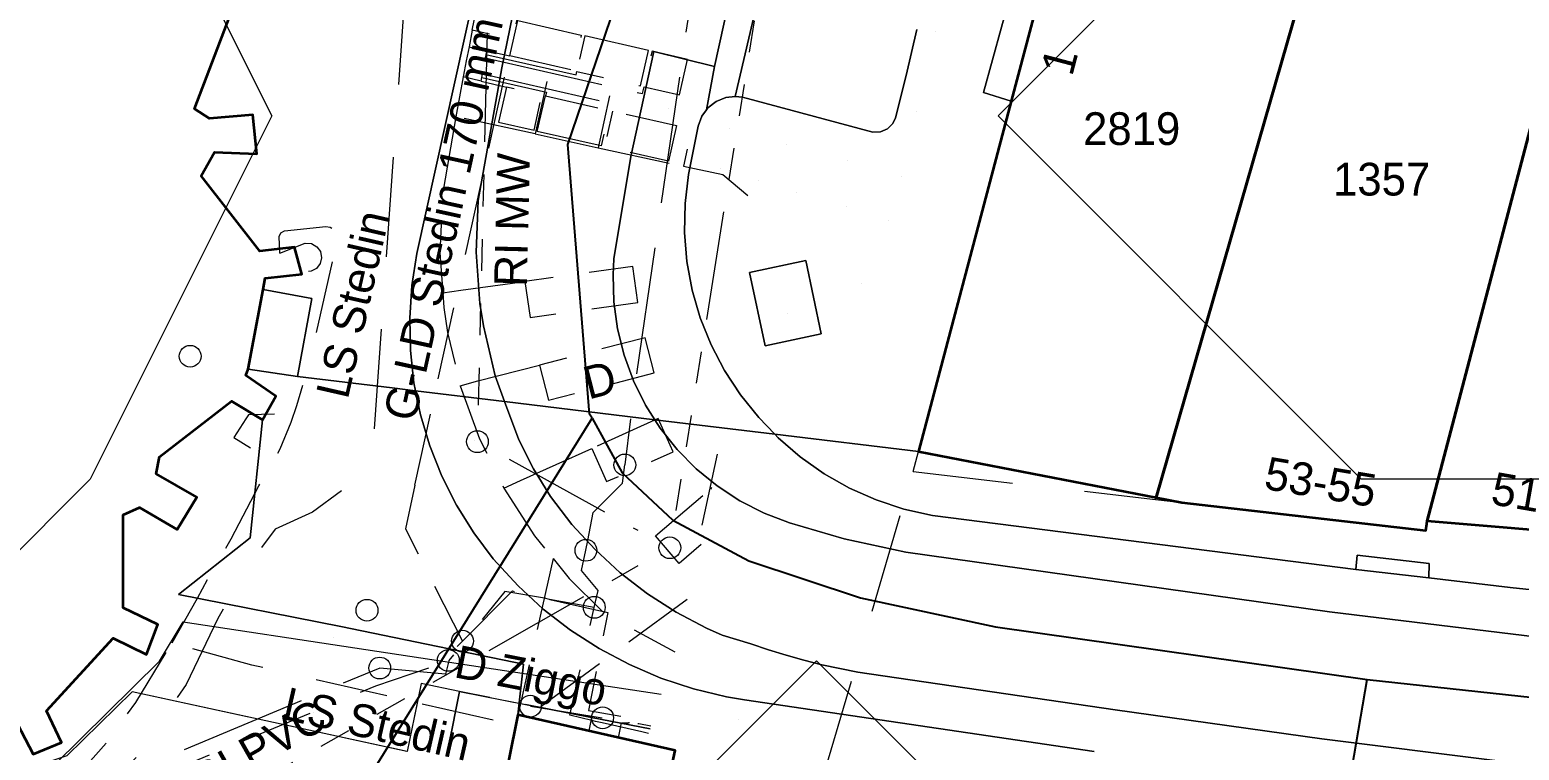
# Model space of a CAD drawing. Header units: metres. Extents: x 0 to 105485, y 0 to 425721.
# Drawn here: x 104940.83 to 104981.85, y 425285.04 to 425304.87 of the extents above; entities that cross this region are included whole.
import ezdxf
from ezdxf.enums import TextEntityAlignment as Align

# ---------------------------------------------------------------- set-up
doc = ezdxf.new("R2010")
doc.units = ezdxf.units.M
doc.header["$MEASUREMENT"] = 0
for name, pattern in [('KG-PERCEEL-SO', [19, 5.5, -4, 5.5, -4]), ('KL-GAS_LD-SO', [13, 4, -2, 4, -3]), ('KL-LS-SO', [13, 4, -2, 4, -3]), ('KL-TELECOM-SO', [9, 7, -2]), ('KL-WATER-SO', [9.5, 7, -2.5]), ('RI-GWA-SO', [18.450000000000003, 6, -1.8, 1.75, -1.8, 1.75, -1.8, 1.75, -1.8])]:
    doc.linetypes.add(name, pattern=pattern)
for name, color, linetype, lineweight in [('B-OI-KL-DATA_MANTELBUIS-G', 90, 'Continuous', 18), ('B-OI-KL-DATA_TELECOM-G', 90, 'KL-TELECOM-SO', 18), ('B-OI-KL-DATA_TELECOM-T', 90, 'KL-TELECOM-SO', 18), ('B-OI-KL-ET_HULPSTUK-S', 10, 'Continuous', 18), ('B-OI-KL-ET_LS-G', 190, 'KL-LS-SO', 18), ('B-OI-KL-ET_LS-T', 190, 'KL-LS-SO', 18), ('B-OI-KL-GAS_HULPSTUK-S', 30, 'Continuous', 18), ('B-OI-KL-GAS_LD-G', 50, 'KL-GAS_LD-SO', 18), ('B-OI-KL-GAS_LD-T', 50, 'KL-GAS_LD-SO', 18), ('B-OI-KL-WATER_HULPSTUK-S', 170, 'Continuous', 18), ('B-OI-KL-WATER_TRANSPORTLEIDING-G', 170, 'KL-WATER-SO', 18), ('B-OI-RI-GWA_RIOOLLEIDING-G', 30, 'RI-GWA-SO', 18), ('B-OI-RI-GWA_RIOOLLEIDING-T', 30, 'RI-GWA-SO', 18), ('B-OI-RI-GWA_RIOOLPUT-S', 30, 'Continuous', 18), ('B-XX-IE-AFVAL APART PLAATS-G', 7, 'Continuous', 18), ('B-XX-IE-MEUBILAIR-G', 7, 'Continuous', 18), ('B-XX-IE-MEUBILAIR_WEGMEUBILAIR-G', 7, 'Continuous', 18), ('B-XX-KG-GRENS_PERCEEL-G', 150, 'KG-PERCEEL-SO', 18), ('B-XX-KG-GRENS_PERCEEL-T', 150, 'KG-PERCEEL-SO', 18), ('B-XX-OG-BEBOUWING-G', 7, 'Continuous', 35), ('B-XX-OG-BEBOUWING_HUISNUMMER-T', 7, 'Continuous', 18), ('B-XX-OG-GRENS-G', 7, 'Continuous', 18), ('B-XX-VH-GESLOTENVERHARDING_BETON-G', 10, 'Continuous', 18), ('B-XX-VH-OPENVERHARDING-G', 90, 'Continuous', 18), ('B-XX-VH-OPENVERHARDING_SIERBESTRATING-G', 90, 'Continuous', 18), ('B-XX-VH-OPENVERHARDING_STRAATBAKSTEEN-G', 90, 'Continuous', 18)]:
    doc.layers.add(name, color=color, linetype=linetype, lineweight=lineweight)
doc.layers.add('GIS-WEGVAKKEN', color=2, linetype='Continuous')

msp = doc.modelspace()

# ---------------------------------------------------------------- linework, layer by layer
at = {"layer": 'B-OI-KL-DATA_MANTELBUIS-G', "ltscale": 0.5, "flags": 128}
for points in [[(104834.35, 425294.46), (104834.8, 425294.37), (104861.5, 425290.3), (104891.33, 425285.71), (104904.42, 425282.84), (104916.73, 425280.89), (104931.6, 425279.8), (104935.04, 425280.94), (104941.52, 425284.64), (104944.41, 425287.49), (104945.06, 425288.57), (104954.51, 425287.14), (104958.22, 425286.58)], [(104952.67, 425286.65), (104951.61, 425286.87), (104951.23, 425285), (104943.65, 425286.64), (104941.85, 425284.88), (104937.47, 425283.44), (104934.98, 425281.02), (104931.4, 425280.07), (104926.59, 425281.6), (104926.64, 425282.22), (104922.92, 425282.98), (104919.73, 425283.96), (104917.36, 425283.95), (104916.91, 425281.18), (104914.22, 425281.65), (104914.2, 425281.54), (104904.39, 425283.24), (104904.27, 425283.26), (104904.29, 425283.37), (104901.14, 425283.93)], [(104952.67, 425286.65), (104952.37, 425285.18)], [(104952.67, 425286.65), (104956.3, 425285.94)], [(104956.3, 425285.94), (104956.23, 425285.57)], [(104956.3, 425285.94), (104957.92, 425285.63)]]:
    msp.add_lwpolyline(points, dxfattribs=at)
at = {"layer": 'B-OI-KL-DATA_TELECOM-G', "ltscale": 0.5, "flags": 128}
for points in [[(104953.42, 425304.29), (104954.05, 425304.15), (104954.27, 425305.12), (104956.02, 425304.72), (104955.8, 425303.75), (104954.05, 425304.15)], [(104953.42, 425304.29), (104953.39, 425304.19), (104955.88, 425303.63), (104955.9, 425303.72), (104957.65, 425303.32), (104957.87, 425304.3), (104956.12, 425304.7), (104955.9, 425303.72)], [(104953.42, 425304.29), (104953.37, 425304.09), (104957.71, 425303.11), (104957.75, 425303.3), (104958.73, 425303.08), (104958.95, 425304.05), (104957.97, 425304.28), (104957.75, 425303.3)], [(104953.26, 425303.45), (104953.3, 425303.65), (104956.93, 425302.82), (104956.89, 425302.63), (104958.64, 425302.23), (104958.42, 425301.25), (104956.67, 425301.65), (104956.89, 425302.63)], [(104953.26, 425303.45), (104953.28, 425303.55), (104955.06, 425303.15), (104955.04, 425303.05), (104956.79, 425302.65), (104956.57, 425301.67), (104954.81, 425302.07), (104955.04, 425303.05)], [(104953.26, 425303.45), (104953.96, 425303.29), (104953.74, 425302.32), (104954.72, 425302.1), (104954.94, 425303.07), (104953.96, 425303.29)], [(104952.37, 425285.18), (104952.67, 425286.65), (104951.61, 425286.87), (104951.23, 425285), (104943.65, 425286.64), (104941.85, 425284.88), (104937.47, 425283.44), (104934.98, 425281.02), (104931.4, 425280.07), (104926.59, 425281.6), (104926.64, 425282.22), (104922.92, 425282.98), (104919.73, 425283.96), (104917.36, 425283.95), (104916.91, 425281.18), (104914.22, 425281.65), (104914.2, 425281.54), (104904.39, 425283.24), (104904.27, 425283.26), (104904.29, 425283.37), (104901.14, 425283.93), (104896.18, 425284.82), (104895.42, 425285.95), (104883.51, 425288.35), (104882.26, 425287.42), (104881.69, 425287.53), (104881.67, 425287.41), (104878.03, 425288.01), (104872.58, 425288.91), (104872.56, 425288.83), (104872.4, 425288.85), (104866.81, 425289.69), (104862.54, 425290.34), (104861.27, 425290.53), (104856.67, 425291.22), (104854.92, 425291.48), (104853.98, 425291.63), (104853.99, 425291.74), (104850.35, 425292.29), (104840.88, 425293.67), (104834.58, 425294.58), (104824.37, 425296.79), (104810.28, 425299.71), (104809.41, 425297.06), (104808.08, 425293), (104807.62, 425293.13), (104800.55, 425295.08), (104798.04, 425295.78), (104797.83, 425294.82), (104797.6, 425294.87)], [(104952.7, 425297.7), (104954.47, 425297.94), (104954.61, 425296.95), (104957.58, 425297.36), (104957.44, 425298.35), (104954.47, 425297.94)], [(104953.17, 425295.2), (104954.87, 425295.64), (104955.12, 425294.67), (104958.03, 425295.42), (104957.78, 425296.39), (104954.87, 425295.64)], [(104954.35, 425292.46), (104956.31, 425293.34), (104956.72, 425292.43), (104958.55, 425293.25), (104958.14, 425294.17), (104956.31, 425293.34)], [(104959.62, 425292.27), (104959.59, 425292.24), (104959.61, 425292.22)], [(104959.32, 425290.7), (104958.72, 425290.18), (104958.07, 425290.94), (104959.59, 425292.24)], [(104952.37, 425285.18), (104952.67, 425286.65), (104956.3, 425285.94), (104957.92, 425285.63)], [(104952.37, 425285.18), (104952.67, 425286.65), (104956.3, 425285.94), (104957.92, 425285.63)], [(104952.37, 425285.18), (104952.67, 425286.65), (104956.3, 425285.94), (104957.92, 425285.63)], [(104952.37, 425285.18), (104952.67, 425286.65), (104956.3, 425285.94), (104957.92, 425285.63)], [(104952.37, 425285.18), (104952.67, 425286.65), (104956.3, 425285.94), (104957.92, 425285.63)], [(104952.37, 425285.18), (104952.67, 425286.65), (104956.3, 425285.94), (104957.92, 425285.63)], [(104952.37, 425285.18), (104952.67, 425286.65), (104956.3, 425285.94), (104957.92, 425285.63)], [(104952.37, 425285.18), (104952.67, 425286.65), (104956.3, 425285.94), (104957.92, 425285.63)], [(104952.37, 425285.18), (104952.67, 425286.65), (104956.3, 425285.94), (104957.92, 425285.63)], [(104952.37, 425285.18), (104952.67, 425286.65), (104956.3, 425285.94), (104957.92, 425285.63)], [(104952.37, 425285.18), (104952.67, 425286.65), (104956.3, 425285.94), (104957.92, 425285.63)], [(104952.37, 425285.18), (104952.67, 425286.65), (104956.3, 425285.94), (104957.92, 425285.63)], [(104952.37, 425285.18), (104952.67, 425286.65), (104956.3, 425285.94), (104957.92, 425285.63)], [(104952.37, 425285.18), (104952.67, 425286.65), (104956.3, 425285.94), (104957.92, 425285.63)], [(104952.37, 425285.18), (104952.67, 425286.65), (104956.3, 425285.94), (104957.92, 425285.63)], [(104952.37, 425285.18), (104952.67, 425286.65), (104956.3, 425285.94), (104957.92, 425285.63)], [(104952.37, 425285.18), (104952.67, 425286.65), (104956.3, 425285.94), (104957.92, 425285.63)], [(104952.37, 425285.18), (104952.67, 425286.65), (104956.3, 425285.94), (104956.23, 425285.57)], [(104952.37, 425285.18), (104952.67, 425286.65), (104956.3, 425285.94), (104957.92, 425285.63)], [(104952.37, 425285.18), (104952.67, 425286.65), (104956.3, 425285.94), (104957.92, 425285.63)], [(104952.37, 425285.18), (104952.67, 425286.65), (104956.3, 425285.94), (104957.92, 425285.63)], [(104952.37, 425285.18), (104952.67, 425286.65), (104956.3, 425285.94), (104957.92, 425285.63)], [(104952.37, 425285.18), (104952.67, 425286.65), (104956.3, 425285.94), (104957.92, 425285.63)], [(104952.37, 425285.18), (104952.67, 425286.65), (104956.3, 425285.94), (104957.92, 425285.63)], [(104952.37, 425285.18), (104952.67, 425286.65), (104956.3, 425285.94), (104957.92, 425285.63)], [(104952.37, 425285.18), (104952.67, 425286.65), (104956.3, 425285.94), (104957.92, 425285.63)], [(104952.37, 425285.18), (104952.67, 425286.65), (104956.3, 425285.94), (104957.92, 425285.63)], [(104952.37, 425285.18), (104952.67, 425286.65), (104956.3, 425285.94), (104957.92, 425285.63)], [(104957.92, 425285.63), (104956.3, 425285.94), (104952.67, 425286.65), (104952.37, 425285.18)]]:
    msp.add_lwpolyline(points, dxfattribs=at)
at = {"layer": 'B-OI-KL-ET_HULPSTUK-S'}
for centre in [(104954.62, 425286.25), (104956.61, 425285.93)]:
    msp.add_circle(centre, 0.3, dxfattribs=at)
at = {"layer": 'B-OI-KL-ET_LS-G', "ltscale": 0.5, "flags": 128}
for points in [[(104953.02, 425304.86), (104953.29, 425306.19), (104954.15, 425309.84)], [(104953.02, 425304.86), (104952.93, 425304.4)], [(104953.49, 425304.75), (104953.02, 425304.86)], [(104952.93, 425304.4), (104952.85, 425304.01), (104952.77, 425303.57)], [(104952.93, 425304.4), (104953.42, 425304.29)], [(104952.77, 425303.57), (104952.57, 425302.47)], [(104953.26, 425303.45), (104952.77, 425303.57)], [(104955.07, 425303.44), (104954.75, 425302)], [(104956.8, 425303.05), (104956.49, 425301.62)], [(104952.57, 425302.47), (104952.19, 425300.28), (104952.13, 425298.73), (104952.21, 425297.63)], [(104954.75, 425302), (104952.57, 425302.47)], [(104954.75, 425302), (104956.49, 425301.62)], [(104956.49, 425301.62), (104958.84, 425301.11)], [(104958.94, 425301.58), (104958.84, 425301.11)], [(104958.84, 425301.11), (104959.92, 425300.88), (104961.08, 425299.92)], [(104947.72, 425298.72), (104947.7, 425299.18), (104947.75, 425299.28), (104947.85, 425299.33), (104948.99, 425299.45), (104949.11, 425299.43), (104949.22, 425299.36), (104949.29, 425299.25), (104949.31, 425299.12), (104948.57, 425295.87), (104948.18, 425294.52), (104948.02, 425294.06), (104947.72, 425293.32), (104947.53, 425292.99)], [(104947.72, 425298.72), (104948.42, 425298.99), (104948.59, 425298.98), (104948.74, 425298.89), (104948.84, 425298.76), (104948.87, 425298.59), (104948.83, 425298.43), (104948.73, 425298.3), (104948.58, 425298.22), (104948.41, 425298.21)], [(104952.21, 425297.63), (104952.7, 425297.7)], [(104952.21, 425297.63), (104952.24, 425297.22), (104952.34, 425296.53), (104952.69, 425295.07)], [(104952.69, 425295.07), (104953.17, 425295.2)], [(104952.69, 425295.07), (104953.22, 425293.61), (104953.89, 425292.25)], [(104947.57, 425294.29), (104946.86, 425294.27), (104946.78, 425294.16), (104946.45, 425293.64), (104947.53, 425292.99)], [(104959.35, 425291.23), (104959.93, 425293.91)], [(104944.75, 425287.99), (104945.45, 425289.22), (104945.81, 425289.88), (104946.38, 425290.86), (104947.14, 425292.31), (104947.53, 425292.99)], [(104953.89, 425292.25), (104954.35, 425292.46)], [(104953.89, 425292.25), (104954.73, 425290.94), (104955.25, 425290.31)], [(104955.25, 425290.31), (104954.18, 425285.58)], [(104955.25, 425290.31), (104955.69, 425289.76), (104956.68, 425288.78), (104958.6, 425287.75)], [(104958.94, 425289.19), (104954.21, 425285.72), (104946.95, 425287.38), (104944.75, 425287.99)], [(104941.48, 425283.87), (104942.29, 425284.51), (104943.02, 425285.33), (104943.75, 425286.35), (104944.75, 425287.99)], [(104954.62, 425286.25), (104955.76, 425286.07), (104956.61, 425285.93), (104957.34, 425285.81), (104957.61, 425285.77), (104957.94, 425285.71)], [(104957.05, 425285.38), (104957.13, 425285.79), (104957.34, 425285.79), (104957.34, 425285.81)]]:
    msp.add_lwpolyline(points, dxfattribs=at)
at = {"layer": 'B-OI-KL-GAS_HULPSTUK-S'}
msp.add_circle((104952.75, 425288.04), 0.3, dxfattribs=at)
at = {"layer": 'B-OI-KL-GAS_LD-G', "ltscale": 0.5, "flags": 128}
for points in [[(104951.44, 425292.33), (104955.06, 425308.81), (104955.4, 425310.35), (104955.71, 425311.77), (104956.02, 425313.17), (104956.3, 425314.44), (104956.74, 425316.46), (104957.29, 425318.98), (104957.5, 425319.94), (104960.11, 425331.79), (104960.28, 425332.59), (104962.36, 425342.04), (104962.51, 425342.72)], [(104811.48, 425296.89), (104812.84, 425296.63), (104814.41, 425297.33), (104832.89, 425293.88), (104833.56, 425294.16), (104834.74, 425293.94), (104835.25, 425293.44), (104837.11, 425293.09), (104838.32, 425292.87), (104840.73, 425292.42), (104849.15, 425290.9), (104849.75, 425290.79), (104853.41, 425290.14), (104854.76, 425289.9), (104856.12, 425289.65), (104857.32, 425289.44), (104857.93, 425289.33), (104862.04, 425288.72), (104863.07, 425288.57), (104865.27, 425288.24), (104869.24, 425287.65), (104870.34, 425287.49), (104872.78, 425287.13), (104872.81, 425287.12), (104872.9, 425287.11), (104874.87, 425286.82), (104877.59, 425286.42), (104878.31, 425286.31), (104879.92, 425286.07), (104912.57, 425280.49), (104914.67, 425280.13), (104915.45, 425278.77), (104917.81, 425278.43), (104919.24, 425279.35), (104920.34, 425279.17), (104924.07, 425278.74), (104927.8, 425278.74), (104930.21, 425278.93), (104933.22, 425279.5), (104936.37, 425280.67), (104939.12, 425281.95), (104941.8, 425283.25), (104950.36, 425286.81), (104952.09, 425287.39), (104952.75, 425288.04)], [(104951.44, 425292.33), (104951.18, 425291.13), (104952.75, 425288.04)], [(104952.75, 425288.04), (104954.13, 425289.42), (104955.44, 425289.12)], [(104955.44, 425289.12), (104956.75, 425288.83), (104956.22, 425286.13), (104957.26, 425285.95), (104957.78, 425285.87), (104957.98, 425285.83)]]:
    msp.add_lwpolyline(points, dxfattribs=at)
at = {"layer": 'B-OI-KL-WATER_HULPSTUK-S'}
for centre in [(104945.25, 425295.88), (104957.22, 425292.89), (104956.15, 425290.54), (104950.12, 425288.89), (104956.38, 425288.97), (104952.36, 425287.51), (104950.47, 425287.3)]:
    msp.add_circle(centre, 0.3, dxfattribs=at)
at = {"layer": 'B-OI-KL-WATER_TRANSPORTLEIDING-G', "ltscale": 0.5, "flags": 128}
for points in [[(104964.49, 425341.1), (104963.8, 425338.07), (104963.42, 425336.62), (104963.36, 425336.28), (104962.06, 425328.75), (104961.74, 425326.25), (104960.5, 425316.82), (104958.98, 425305.32), (104957.45, 425294.77), (104957.22, 425292.89)], [(104956.15, 425290.54), (104956.2, 425290.81), (104956.35, 425291.58), (104957.16, 425292.39), (104957.22, 425292.89)], [(104956.38, 425288.97), (104955.15, 425289.19), (104955.01, 425289.22), (104953.92, 425289.41), (104952.61, 425287.8), (104952.37, 425287.51), (104952.37, 425287.5), (104952.28, 425287.13), (104950.47, 425287.3), (104941.59, 425283.59), (104936.02, 425280.84), (104935.93, 425280.8), (104935.74, 425280.7), (104935.49, 425280.58), (104935.19, 425280.46), (104934.89, 425280.34), (104934.58, 425280.23), (104934.27, 425280.13), (104933.96, 425280.02), (104933.65, 425279.92), (104933.34, 425279.83), (104933.03, 425279.74), (104932.71, 425279.66), (104932.39, 425279.58), (104932.08, 425279.5), (104931.76, 425279.43), (104931.44, 425279.36), (104931.11, 425279.31), (104930.79, 425279.25), (104930.47, 425279.2), (104930.18, 425279.14), (104929.9, 425279.1), (104929.61, 425279.05), (104929.33, 425279.01), (104929.04, 425278.98), (104928.75, 425278.94), (104928.47, 425278.91), (104928.18, 425278.89), (104927.89, 425278.87), (104927.6, 425278.85), (104927.31, 425278.84), (104927.02, 425278.83), (104926.73, 425278.82), (104926.45, 425278.82), (104926.16, 425278.82), (104925.87, 425278.83), (104925.53, 425278.84), (104925.2, 425278.85), (104924.87, 425278.87), (104924.53, 425278.89), (104924.2, 425278.91), (104923.86, 425278.94), (104923.53, 425278.97), (104923.2, 425279), (104922.86, 425279.04), (104922.53, 425279.08), (104922.2, 425279.12), (104921.87, 425279.16), (104921.54, 425279.21), (104921.2, 425279.26), (104920.87, 425279.31), (104920.54, 425279.36), (104919.07, 425279.64), (104917.88, 425278.73), (104916.28, 425279.03), (104915.62, 425280.28), (104914.09, 425280.57), (104898.13, 425283.24), (104895.54, 425283.69), (104881.28, 425286.15), (104876.88, 425286.81), (104870.26, 425287.8), (104869.03, 425287.98), (104862.95, 425288.89), (104856.93, 425289.79), (104854.14, 425290.21), (104852.23, 425290.63), (104850.8, 425290.95), (104850.6, 425290.99), (104849.36, 425291.27)], [(104956.38, 425288.97), (104956.49, 425289.43), (104956.03, 425289.98), (104956.15, 425290.54)], [(104957.87, 425285.5), (104957.69, 425285.54), (104956.6, 425285.79), (104956.41, 425285.83), (104956.31, 425285.86), (104955.71, 425286), (104956.38, 425288.97)]]:
    msp.add_lwpolyline(points, dxfattribs=at)
at = {"layer": 'B-OI-RI-GWA_RIOOLLEIDING-G', "ltscale": 0.5, "flags": 128}
for points in [[(104965.78, 425336.29), (104958.62, 425291.6)], [(104953.43, 425304.78), (104953.18, 425294.53)], [(104954.04, 425293.05), (104957.58, 425291.09)], [(104937.45, 425278.66), (104957.59, 425290.12)]]:
    msp.add_lwpolyline(points, dxfattribs=at)
at = {"layer": 'B-OI-RI-GWA_RIOOLPUT-S'}
for centre in [(104953.16, 425293.53), (104958.46, 425290.61)]:
    msp.add_circle(centre, 0.3, dxfattribs=at)
at = {"layer": 'B-XX-IE-AFVAL APART PLAATS-G', "color": 0, "true_color": 0x604a38}
msp.add_polyline3d([(104961.71, 425297.056, 3.089416768840058), (104961.71, 425297.056, 4.589416768840058)], dxfattribs=at)
at = {"layer": 'B-XX-IE-MEUBILAIR-G', "color": 0, "true_color": 0x604a38}
for points in [[(104953.492, 425304.751, 3.021198402947993), (104953.492, 425304.751, 6.021198402947993)], [(104965.775, 425304.824, 3.207383034546689), (104965.775, 425304.824, 6.207383034546689)], [(104953.44, 425303.81, 3.016575285784487), (104953.44, 425303.81, 6.016575285784487)], [(104954.777, 425303.842, 3.06277896534324), (104954.777, 425303.842, 6.06277896534324)], [(104956.509, 425303.449, 3.072702055091073), (104956.509, 425303.449, 6.072702055091073)], [(104958.436, 425302.689, 3.027219959579405), (104958.436, 425302.689, 6.027219959579405)], [(104965.252, 425302.614, 3.190604046007494), (104965.252, 425302.614, 6.190604046007493)], [(104960.097, 425302.153, 3.058298992009969), (104960.097, 425302.153, 6.058298992009968)], [(104961.664, 425301.72, 3.10924904831028), (104961.664, 425301.72, 6.10924904831028)], [(104958.94, 425301.581, 3.015558881673781), (104958.94, 425301.581, 6.015558881673781)], [(104963.342, 425301.255, 3.157527162318951), (104963.342, 425301.255, 6.157527162318951)], [(104964.837, 425300.841, 3.173549469103711), (104964.837, 425300.841, 6.173549469103712)], [(104963.742, 425297.886, 3.145426573240879), (104963.742, 425297.886, 4.645426573240879)], [(104953.068, 425293.566, 2.983409109280389), (104953.068, 425293.566, 4.483409109280389)], [(104965.692, 425291.501, 2.898381766512928), (104965.692, 425291.501, 4.398381766512928)], [(104956.074, 425290.553, 2.949334992041044), (104956.074, 425290.553, 4.449334992041043)], [(104958.423, 425290.528, 2.995847566475618), (104958.423, 425290.528, 4.495847566475618)], [(104981.604, 425289.514, 2.798259761681763), (104981.604, 425289.514, 4.298259761681763)], [(104955.748, 425289.136, 2.937805157976811), (104955.748, 425289.136, 4.437805157976811)], [(104949.194, 425288.129, 2.929617095570116), (104949.194, 425288.129, 5.929617095570116)], [(104952.945, 425287.725, 2.970093197693263), (104952.945, 425287.725, 5.970093197693263)], [(104953.67, 425286.511, 2.978017368258236), (104953.67, 425286.511, 5.978017368258236)], [(104979.223, 425286.76, 2.853457819245736), (104979.223, 425286.76, 4.353457819245737)], [(104948.649, 425286.077, 2.894941824806912), (104948.649, 425286.077, 4.394941824806912)], [(104960.358, 425285.893, 0), (104960.358, 425285.893, 3)], [(104954.187, 425285.574, 2.96783237576923), (104954.187, 425285.574, 4.46783237576923)], [(104957.316, 425285.635, 0), (104957.316, 425285.635, 1.5)]]:
    msp.add_polyline3d(points, dxfattribs=at)
at = {"layer": 'B-XX-IE-MEUBILAIR_WEGMEUBILAIR-G', "color": 0, "true_color": 0x604a38}
for points in [[(104959.855, 425301.059, 3.064993268681439), (104959.855, 425301.059, 4.564993268681439)], [(104960.895, 425300.719, 3.098252132593139), (104960.895, 425300.719, 4.598252132593139)], [(104961.959, 425300.389, 3.129052575154487), (104961.959, 425300.389, 4.629052575154487)], [(104963.318, 425299.991, 3.152530011116338), (104963.318, 425299.991, 4.652530011116339)], [(104964.479, 425299.62, 3.157477688422142), (104964.479, 425299.62, 4.657477688422142)]]:
    msp.add_polyline3d(points, dxfattribs=at)
at = {"layer": 'B-XX-KG-GRENS_PERCEEL-G', "ltscale": 0.5, "flags": 128}
for points in [[(104852.163, 425332.006), (104852.36, 425333.089), (104846.957, 425334.24), (104848.052, 425339.321), (104853.31, 425338.262), (104854.075, 425342.396), (104894.37, 425364.047), (104895.449, 425369.921), (104914.527, 425357.252), (104956.374, 425338.678), (104958.097, 425335.972), (104956.128, 425329.207), (104954.311, 425322.734), (104952.84, 425316.888), (104951.846, 425313.21), (104951.473, 425310.275), (104950.285, 425293.415), (104950.047, 425292.861), (104949.493, 425292.227), (104948.621, 425291.594), (104947.592, 425291.119), (104946.879, 425290.169), (104946.008, 425288.665), (104945.136, 425286.845), (104943.869, 425284.945), (104941.968, 425283.045), (104940.305, 425281.699), (104937.929, 425280.433), (104935.552, 425279.641), (104933.018, 425279.245), (104916.796, 425281.135)], [(104965.164, 425292.706), (104970.176, 425311.636)], [(104977.339, 425311.009), (104971.838, 425291.939)], [(104979.314, 425291.352), (104984.053, 425309.361)], [(104962.686, 425284.305), (104965.164, 425292.706)], [(104965.164, 425292.706), (104971.838, 425291.939)], [(104971.838, 425291.939), (104979.282, 425291.084), (104979.314, 425291.352)], [(104979.314, 425291.352), (104984.048, 425290.954)], [(104952.33, 425276.388), (104954.276, 425286.015), (104958.605, 425285.025)]]:
    msp.add_lwpolyline(points, dxfattribs=at)
at = {"layer": 'B-XX-OG-BEBOUWING-G', "ltscale": 0.5}
for points in [[(104977.339, 425311.009), (104977.019, 425311.088), (104976.926, 425310.791), (104971.988, 425312.306), (104971.702, 425312.394), (104971.082, 425312.237), (104970.519, 425311.931), (104970.176, 425311.636), (104968.595, 425305.664), (104967.864, 425302.906), (104965.309, 425293.255), (104971.854, 425291.993)], [(104984.053, 425309.361), (104977.524, 425310.964), (104977.339, 425311.009), (104971.854, 425291.993), (104972.563, 425291.856), (104979.282, 425291.084), (104979.304, 425291.264), (104979.314, 425291.352)], [(104979.314, 425291.352), (104984.048, 425290.954), (104987.985, 425306.887), (104988.757, 425310.105), (104986.187, 425310.784), (104986.14, 425310.59), (104984.481, 425310.991), (104984.053, 425309.361)], [(104943.391, 425272.365), (104943.37, 425272.265), (104943.29, 425271.896), (104944.479, 425271.705), (104944.542, 425271.973), (104946.474, 425271.684), (104946.442, 425271.476), (104951.231, 425270.95), (104955.547, 425270.786), (104958.605, 425285.026), (104954.276, 425286.015), (104952.774, 425278.586), (104952.33, 425276.388), (104951.105, 425276.666), (104944.636, 425278.135)]]:
    msp.add_lwpolyline(points, close=True, dxfattribs=at)
msp.add_lwpolyline([(104940.487, 425285.772), (104940.925, 425284.933), (104941.702, 425285.253), (104941.295, 425286.121), (104943.132, 425288.126), (104944.05, 425287.67), (104944.357, 425288.501), (104943.408, 425288.957), (104943.405, 425291.518), (104943.854, 425291.722), (104944.89, 425291.115), (104945.435, 425292.003), (104944.31, 425292.64), (104944.405, 425293.115), (104946.386, 425294.643), (104947.244, 425294.128), (104947.608, 425294.779), (104946.78, 425295.354), (104946.846, 425295.528), (104947.259, 425297.722), (104947.314, 425298.028), (104948.328, 425298.137), (104948.127, 425298.883), (104947.173, 425298.774), (104945.557, 425300.845), (104945.921, 425301.497), (104947.082, 425301.455), (104946.974, 425302.528), (104945.782, 425302.421), (104945.368, 425302.693), (104946.347, 425305.244)], dxfattribs=at)
at = {"layer": 'B-XX-OG-GRENS-G'}
msp.add_polyline3d([(104912.5, 425332.5, 3.124420881271362), (104917.5, 425332.5, 3.146600961685181), (104927.5, 425327.5, 3.173249959945679), (104937.5, 425317.5, 3.163982629776001), (104942.5, 425312.5, 3.109925746917725), (104947.5, 425302.5, 3.012041330337524), (104942.5, 425292.5, 2.963704347610474), (104937.5, 425287.5, 2.951859474182129), (104927.5, 425282.5, 2.506879329681396), (104922.5, 425282.5, 2.489597320556641), (104917.5, 425282.5, 2.48809814453125), (104912.5, 425282.5, 2.446973562240601)], dxfattribs=at)
for points in [[(104977.5, 425312.5, 3.230999946594238), (104987.5, 425312.5, 2.892045497894287), (104992.5, 425307.5, 3.232937812805176), (104992.5, 425292.5, 3.077256202697754), (104987.5, 425292.5, 2.986517667770386), (104982.5, 425292.5, 2.907086133956909), (104977.5, 425292.5, 2.912435054779053), (104967.5, 425302.5, 3.256702184677124)], [(104962.5, 425287.5, 2.898601531982422), (104972.5, 425277.5, 3.192070245742798), (104967.5, 425272.5, 2.208198070526123), (104952.5, 425272.5, 0.6916640400886536), (104952.5, 425277.5, 2.871581315994263)]]:
    msp.add_polyline3d(points, close=True, dxfattribs=at)
at = {"layer": 'B-XX-VH-GESLOTENVERHARDING_BETON-G', "ltscale": 0.5}
for points in [[(104968.595, 425305.664), (104967.843, 425305.846), (104967.099, 425303.143), (104967.864, 425302.906)], [(104960.657, 425298.184), (104961.084, 425296.169), (104962.629, 425296.5), (104962.202, 425298.515)], [(104947.259, 425297.722), (104946.846, 425295.528), (104948.202, 425295.327), (104948.604, 425297.47)]]:
    msp.add_lwpolyline(points, close=True, dxfattribs=at)
at = {"layer": 'B-XX-VH-OPENVERHARDING-G', "ltscale": 0.5}
for points in [[(104954.27, 425305.974), (104955.237, 425310.097), (104955.621, 425311.89), (104955.545, 425311.956), (104954.491, 425312.274), (104953.583, 425308.168), (104951.496, 425298.708), (104951.356, 425297.824), (104951.296, 425296.931), (104951.315, 425296.036), (104951.414, 425295.146), (104951.458, 425294.93), (104953.91, 425294.631), (104953.654, 425295.34), (104953.324, 425296.722), (104953.23, 425297.332), (104953.126, 425298.75), (104953.183, 425300.17), (104953.83, 425303.823)], [(104959.467, 425302.66), (104959.689, 425303.859), (104958.023, 425304.272), (104957.387, 425301.374), (104956.921, 425298.561), (104956.897, 425298.122), (104956.92, 425297.375), (104957.023, 425296.634), (104957.204, 425295.908), (104957.462, 425295.205), (104957.793, 425294.535), (104958.049, 425294.131), (104961.354, 425293.732), (104960.913, 425294.197), (104960.409, 425294.817), (104959.969, 425295.485), (104959.598, 425296.193), (104959.3, 425296.935), (104959.077, 425297.703), (104958.932, 425298.489), (104958.866, 425299.286), (104958.88, 425300.086), (104958.974, 425300.88), (104959.24, 425302.211), (104959.34, 425302.485)], [(104960.657, 425298.184), (104962.202, 425298.515), (104962.629, 425296.5), (104961.084, 425296.169)], [(104979.368, 425290.179), (104977.386, 425290.408), (104977.352, 425290.008), (104979.36, 425289.78)]]:
    msp.add_lwpolyline(points, close=True, dxfattribs=at)
for points in [[(104946.347, 425305.244), (104945.368, 425302.693), (104945.782, 425302.421), (104946.974, 425302.528), (104947.082, 425301.455), (104945.921, 425301.497), (104945.557, 425300.845), (104947.173, 425298.774), (104948.127, 425298.883), (104948.328, 425298.137), (104947.314, 425298.028), (104947.259, 425297.722), (104948.604, 425297.47), (104948.202, 425295.327), (104950.813, 425295.009), (104951.458, 425294.93), (104951.414, 425295.146), (104951.315, 425296.036), (104951.296, 425296.931), (104951.356, 425297.824), (104951.496, 425298.708), (104953.583, 425308.168)], [(104961.012, 425306.249), (104960.264, 425303.03), (104960.46, 425303.011), (104964.051, 425302.052), (104964.261, 425302.058), (104964.454, 425302.14), (104964.603, 425302.288), (104964.676, 425302.441), (104964.969, 425303.608), (104965.266, 425304.871)], [(104965.266, 425304.871), (104964.969, 425303.608), (104964.676, 425302.441), (104964.603, 425302.288), (104964.454, 425302.14), (104964.261, 425302.058), (104964.051, 425302.052), (104960.46, 425303.011), (104960.264, 425303.03), (104959.999, 425303.001), (104959.734, 425302.893), (104959.508, 425302.717), (104959.467, 425302.66), (104959.34, 425302.485), (104959.24, 425302.211), (104958.974, 425300.88), (104958.88, 425300.086), (104958.866, 425299.286), (104958.932, 425298.489), (104959.077, 425297.703), (104959.3, 425296.935), (104959.598, 425296.193), (104959.969, 425295.485), (104960.409, 425294.817), (104960.913, 425294.197), (104961.354, 425293.732), (104965.309, 425293.255), (104967.864, 425302.906), (104967.099, 425303.143), (104967.843, 425305.846)], [(104970.145, 425284.999), (104960.517, 425286.428), (104960.025, 425286.511), (104959.108, 425286.729), (104958.213, 425287.023), (104957.346, 425287.393), (104956.514, 425287.834), (104955.722, 425288.345), (104954.976, 425288.921), (104954.281, 425289.558), (104953.598, 425290.306), (104953.058, 425291.021), (104952.584, 425291.78), (104952.18, 425292.579), (104951.848, 425293.411), (104951.593, 425294.269), (104951.458, 425294.93), (104950.813, 425295.009), (104948.202, 425295.327), (104946.846, 425295.528), (104946.78, 425295.354), (104947.608, 425294.779), (104947.244, 425294.128), (104946.901, 425290.883), (104944.929, 425289.325), (104949.395, 425288.446), (104954.428, 425287.406), (104954.276, 425286.015), (104958.605, 425285.026)], [(104986.02, 425284.152), (104976.412, 425285.351), (104970.725, 425286.149), (104963.638, 425287.189), (104963.139, 425287.283), (104962.642, 425287.392), (104962.149, 425287.514), (104961.66, 425287.65), (104961.175, 425287.801), (104960.694, 425287.965), (104959.9, 425288.208), (104959.466, 425288.393), (104958.634, 425288.834), (104957.842, 425289.345), (104957.096, 425289.921), (104956.402, 425290.558), (104955.764, 425291.252), (104955.178, 425292.02), (104954.704, 425292.78), (104954.3, 425293.579), (104953.91, 425294.631), (104951.458, 425294.93), (104951.593, 425294.269), (104951.848, 425293.411), (104952.18, 425292.579), (104952.584, 425291.78), (104953.058, 425291.021), (104953.598, 425290.306), (104954.281, 425289.558), (104954.976, 425288.921), (104955.722, 425288.345), (104956.514, 425287.834), (104957.346, 425287.393), (104958.213, 425287.023), (104959.108, 425286.729), (104960.025, 425286.511), (104960.517, 425286.428), (104970.145, 425284.999)], [(104952.774, 425278.586), (104954.276, 425286.015), (104954.428, 425287.406), (104949.395, 425288.446), (104944.929, 425289.325), (104946.901, 425290.883), (104947.244, 425294.128), (104946.386, 425294.643), (104944.405, 425293.115), (104944.31, 425292.64), (104945.435, 425292.003), (104944.89, 425291.115), (104943.854, 425291.722), (104943.405, 425291.518), (104943.408, 425288.957), (104944.357, 425288.501), (104944.05, 425287.67), (104943.132, 425288.126), (104941.295, 425286.121), (104941.702, 425285.253), (104940.925, 425284.933), (104940.487, 425285.772)], [(104992.339, 425286.938), (104976.63, 425288.846), (104964.962, 425290.487), (104963.259, 425290.853), (104961.758, 425291.298), (104961.059, 425291.564), (104960.392, 425291.904), (104959.765, 425292.312), (104959.186, 425292.785), (104958.66, 425293.318), (104958.194, 425293.903), (104958.049, 425294.131), (104953.91, 425294.631), (104954.3, 425293.579), (104954.704, 425292.78), (104955.178, 425292.02), (104955.764, 425291.252), (104956.402, 425290.558), (104957.096, 425289.921), (104957.842, 425289.345), (104958.634, 425288.834), (104959.466, 425288.393), (104959.9, 425288.208), (104960.694, 425287.965), (104961.175, 425287.801), (104961.66, 425287.65), (104962.149, 425287.514), (104962.642, 425287.392), (104963.139, 425287.283), (104963.638, 425287.189), (104970.725, 425286.149), (104976.412, 425285.351), (104986.02, 425284.152)], [(104984.548, 425289.205), (104981.604, 425289.514), (104979.36, 425289.78), (104977.352, 425290.008), (104965.697, 425291.5), (104964.907, 425291.675), (104964.143, 425291.925), (104963.407, 425292.25), (104962.708, 425292.647), (104962.051, 425293.111), (104961.443, 425293.638), (104961.354, 425293.732), (104958.049, 425294.131), (104958.194, 425293.903), (104958.66, 425293.318), (104959.186, 425292.785), (104959.765, 425292.312), (104960.392, 425291.904), (104961.059, 425291.564), (104961.758, 425291.298), (104963.259, 425290.853), (104964.962, 425290.487), (104976.63, 425288.846), (104992.339, 425286.938)], [(104984.048, 425290.954), (104979.314, 425291.352), (104979.304, 425291.264), (104979.282, 425291.084), (104972.563, 425291.856), (104971.854, 425291.993), (104965.309, 425293.255), (104961.354, 425293.732), (104961.443, 425293.638), (104962.051, 425293.111), (104962.708, 425292.647), (104963.407, 425292.25), (104964.143, 425291.925), (104964.907, 425291.675), (104965.697, 425291.5), (104977.352, 425290.008), (104977.386, 425290.408), (104979.368, 425290.179), (104979.36, 425289.78), (104981.604, 425289.514), (104984.548, 425289.205)]]:
    msp.add_lwpolyline(points, dxfattribs=at)
at = {"layer": 'B-XX-VH-OPENVERHARDING_SIERBESTRATING-G', "ltscale": 0.5}
msp.add_lwpolyline([(104954.27, 425305.974), (104953.83, 425303.823), (104953.183, 425300.17), (104953.126, 425298.75), (104953.23, 425297.332), (104953.324, 425296.722), (104953.654, 425295.34), (104953.91, 425294.631), (104958.049, 425294.131), (104957.793, 425294.535), (104957.462, 425295.205), (104957.204, 425295.908), (104957.023, 425296.634), (104956.92, 425297.375), (104956.897, 425298.122), (104956.921, 425298.561), (104957.387, 425301.374), (104958.023, 425304.272), (104959.689, 425303.859), (104961.115, 425310.316)], dxfattribs=at)
at = {"layer": 'B-XX-VH-OPENVERHARDING_STRAATBAKSTEEN-G', "ltscale": 0.5}
msp.add_lwpolyline([(104961.115, 425310.316), (104959.689, 425303.859), (104959.467, 425302.66), (104959.508, 425302.717), (104959.734, 425302.893), (104959.999, 425303.001), (104960.264, 425303.03), (104961.012, 425306.249)], dxfattribs=at)
at = {"layer": 'GIS-WEGVAKKEN'}
for points in [[(104956.3191, 425294.1755000018), (104956.25, 425294.29), (104955.65, 425301.71), (104956.83, 425305.15), (104958.81, 425313.59), (104961.32, 425324.8), (104961.74, 425327.37), (104961.85, 425328.55), (104961.71, 425332.15), (104961.42, 425333.57), (104960.34, 425336.7), (104959.6697999984, 425341.5593000017)], [(104814.2184000015, 425323.9083999991), (104819.52, 425320.98), (104824.13, 425319.63), (104817.38, 425293.91), (104841.35, 425289.54), (104860.88, 425285.34), (104883.18, 425282.56), (104900.49, 425279.94), (104933.51, 425275.57), (104940.97, 425275.1), (104950, 425284), (104956.3191, 425294.1755000018)], [(104956.3191, 425294.1755000018), (104957.15, 425292.67), (104958.54, 425291.37), (104960.64, 425290.25), (104963.71, 425289.23), (104967.43, 425288.43), (104977.6636999994, 425286.9873999991)], [(104969.7578999996, 425240.811999999), (104977.6636999994, 425286.9873999991)], [(104977.6636999994, 425286.9873999991), (105006.2005999982, 425283.8966999986)]]:
    msp.add_lwpolyline(points, dxfattribs=at)

# ---------------------------------------------------------------- texts
at = {"layer": 'B-OI-KL-DATA_TELECOM-T'}
for s, rotation, p in [('D', 14.45242825107634, (104956.5271566254, 425295.2306322936)), ('D Ziggo', 348.9331022483955, (104954.6404835494, 425287.0899370201))]:
    msp.add_text(s, height=0.9, rotation=rotation, dxfattribs=at).set_placement(p, align=Align.MIDDLE_CENTER)
at = {"layer": 'B-OI-KL-ET_LS-T'}
for rotation, p in [(77.17287657723364, (104949.7297859361, 425297.3151718176)), (-12.87928727899769, (104950.3994528466, 425285.7603781124))]:
    msp.add_text('LS Stedin', height=0.9, rotation=rotation, dxfattribs=at).set_placement(p, align=Align.MIDDLE_CENTER)
at = {"layer": 'B-OI-KL-GAS_LD-T'}
msp.add_text('G-LD Stedin 170 mm GIJ', height=0.9, rotation=77.61115341780012, dxfattribs=at).set_placement((104952.4588616106, 425300.7437816123), align=Align.MIDDLE_CENTER)
at = {"layer": 'B-OI-RI-GWA_RIOOLLEIDING-T'}
for s, rotation, p in [('RI MW', 88.60281897270363, (104954.1147591794, 425299.6352497761)), ('RI PVC', 29.64060689635143, (104947.1194080407, 425285.0940071606))]:
    msp.add_text(s, height=0.9, rotation=rotation, dxfattribs=at).set_placement(p, align=Align.MIDDLE_CENTER)
at = {"layer": 'B-XX-KG-GRENS_PERCEEL-T'}
for s, p in [('2819', (104971.1797043328, 425302.145713015)), ('1357', (104978.0636525339, 425300.7545841403))]:
    msp.add_text(s, height=0.9, dxfattribs=at).set_placement(p, align=Align.MIDDLE_CENTER)
at = {"layer": 'B-XX-OG-BEBOUWING_HUISNUMMER-T'}
for s, rotation, p in [('1', 75.19999694824219, (104969.189, 425304)), ('53-55', 350.3999996185303, (104976.385, 425292.422)), ('51', 350.1000003814697, (104981.776, 425292.144))]:
    msp.add_text(s, height=0.9, rotation=rotation, dxfattribs=at).set_placement(p, align=Align.MIDDLE_CENTER)

doc.saveas('drawing.dxf')
